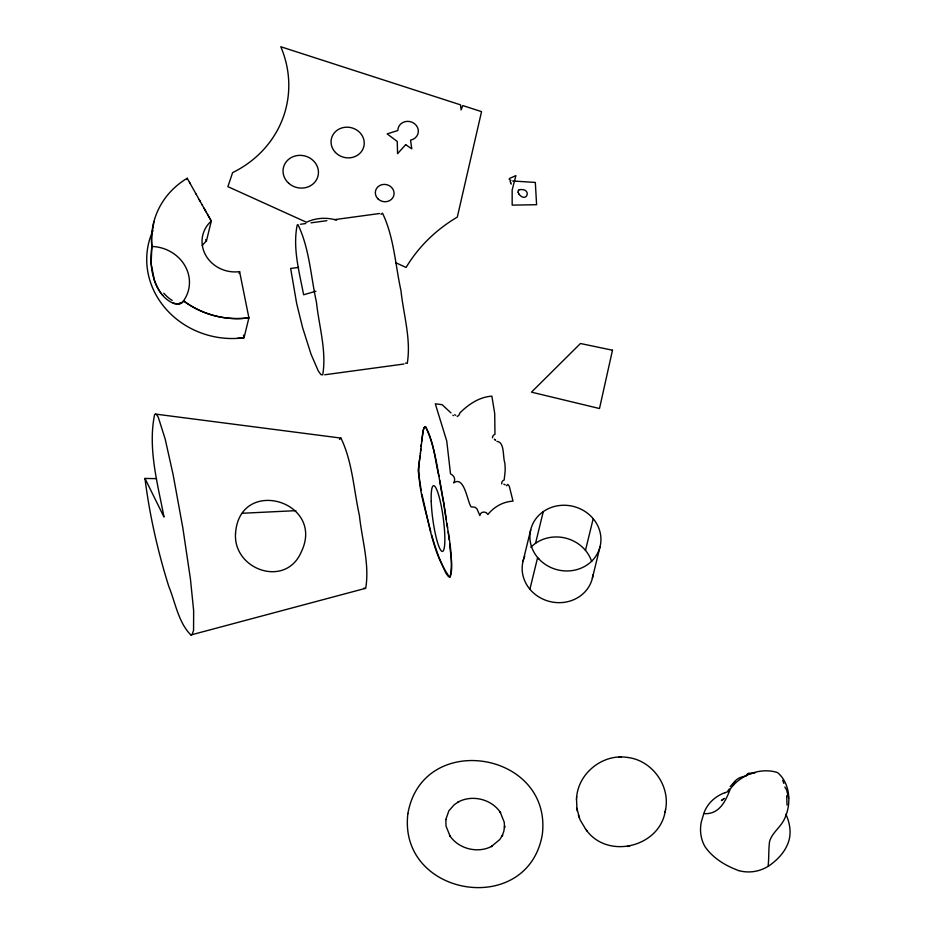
<?xml version="1.0" encoding="UTF-8"?>
<svg xmlns="http://www.w3.org/2000/svg" width="935" height="935" viewBox="0 0 935 935"><rect width="100%" height="100%" fill="white"/><g stroke="black" fill="none" stroke-linecap="round" stroke-linejoin="round"><path stroke-width="1.4" d="M576.498 798.689L576.988 809.242M738.872 870.637A37.634 36.781 -55.8 0 0 765.111 868.031L768.091 866.394C769.038 858.19 768.488 849.868 769.54 841.687C771.772 833.295 779.51 828.118 783.553 820.696C791.664 806.063 791.01 783.74 777.523 772.579C760.891 767.086 739.994 774.823 730.165 789.292C725.595 801.435 718.98 814.829 703.774 813.614L701.227 822.216A37.634 32.842 -56.2 0 0 705.154 846.888C713.124 858.342 725.934 865.997 738.872 870.649M576.638 797.204C578.59 772.789 603.204 753.435 627.42 757.455M576.451 799.215L576.685 796.678M420.621 451.243L422.912 431.795L424.034 427.809L425.46 426.605C433.922 441.402 434.833 459.798 438.983 476.266M420.399 453.592L420.832 449.057M421.066 446.544L421.299 444.207M420.446 453.031L418.144 470.445L421.194 490.524M420.166 455.918C415.409 481.513 424.934 506.98 430.719 531.793M421.533 441.904L423.345 429.843L424.268 427.365L425.472 426.605C436.984 450.343 438.281 478.428 443.95 504.14C446.462 528.065 454.258 552.901 450.226 576.801L448.414 576.568L445.796 572.968L439.169 557.938A182.372 28.88 82.3 0 1 434.097 543.106L431.561 534.726M665.51 809.92C670.524 785.739 651.964 760.108 627.362 757.443M153.924 221.513L151.657 235.749A82.654 75.688 13.7 0 0 151.902 246.454C149.577 262.606 151.505 280.734 161.661 294.139A30.084 16.818 71.8 0 0 162.784 295.32M190.214 183.611L187.222 178.258A82.56 75.606 13.7 0 0 151.902 246.454L151.131 263.226M665.194 811.486C659.327 846.946 608.346 859.546 586.759 830.666M665.58 809.511L665.007 812.305M186.918 179.497L187.222 178.258M202.24 245.636A31.872 29.184 13.7 0 1 206.448 240.973L211.298 221.057L202.135 204.858M239.138 273.523L239.594 271.629A31.872 29.184 13.7 0 1 205.7 255.232A31.872 29.184 13.7 0 1 211.298 221.057L210.13 219.012M522.981 561.479L530.706 529.771M535.545 543.305L543.27 511.609M529.9 589.225L537.625 557.529M585.474 550.399L593.199 518.691M592.381 578.157L600.118 546.449M703.774 813.614C707.035 803.656 715.263 796.164 724.987 792.67M339.592 439.45L340.936 438.083C352.472 461.796 353.746 489.905 359.426 515.606C361.938 539.53 369.734 564.366 365.702 588.279L190.869 634.97C178.293 622.348 175.394 602.502 168.768 586.362C157.723 551.171 149.6 515.033 144.96 478.44L156.577 478.65M733.157 784.477C735.085 779.112 740.485 776.845 745.721 776.12L748.152 773.49L754.837 773.046M506.454 485.709L507.822 484.423L509.294 486.258L513.011 501.137C503.018 501.733 494.089 506.793 487.883 514.484A4.207 3.857 13.7 0 0 479.865 515.571L476.885 508.71L475.015 507.249L471.03 506.828C467.29 501.324 464.356 475.331 453.639 482.869L454.352 481.537A6.498 5.949 13.7 0 0 450.541 473.951L446.743 441.039L435.301 403.815L442.08 404.668L451.021 412.919M381.059 214.372L382.485 213.168C394.021 236.882 395.295 264.991 400.975 290.703C403.488 314.616 411.283 339.463 407.251 363.364L405.451 363.131M727.664 791.29L729.23 788.965M730.2 786.604L734.933 781.356M745.277 776.155L748.152 773.49L751.506 773.654M723.246 799.168L721.399 800.547L724.567 798.385M768.091 866.394C778.189 859.674 787.34 849.81 789.619 837.526A37.634 26.951 54.5 0 0 785.856 814.175M457.192 416.531L458.653 415.444A6.042 5.54 13.7 0 0 459.412 414.228L459.775 413.036C468.47 404.376 479.269 397.013 491.868 396.136L494.708 413.515L494.977 434.308A4.207 3.857 13.7 0 0 492.488 437.849M496.964 441.402C504.888 442.068 502.633 457.086 504.83 462.907A16.199 2.56 82.3 0 1 505.145 471.147L504.175 479.994A4.207 3.857 13.7 0 0 501.709 483.933M519.17 189.84L518.738 190.074A2.139 1.87 42.4 0 0 518.072 190.997L518.095 192.353M315.96 291.194L303.63 294.77C299.293 272.073 292.491 247.892 297.236 224.891L297.961 224.645C309.497 248.359 310.771 276.468 316.451 302.169C318.964 326.093 326.759 350.929 322.727 374.841L320.927 374.608L318.297 370.996L311.051 354.26L302.636 327.741L296.675 303.571L290.656 268.474L298.581 267.398M190.869 634.97L192.037 634.561L193.568 630.424L193.65 610.637L190.401 578.765L182.839 527.901L173.08 474.477L165.156 438.959L158.331 417.442L156.94 415.082L155.689 414.111L154.626 414.485C147.66 448.227 157.653 483.722 164.011 517.032L144.96 478.44M179.812 303.875L174.179 303.536M627.245 846.479L629.641 846.093M300.462 224.26L305.745 223.547M311.028 222.834L326.876 220.672M334.8 219.596L379.703 213.496M324.737 374.771L403.978 364.019M237.326 338.388L244.047 337.734L248.897 317.818L239.594 271.629M242.258 513.257L295.881 510.662M621.296 757.034L619.122 757.093M155.689 414.111L340.936 438.083M512.66 180.981L535.323 182.442L536.596 204.707L512.181 205.139L512.146 190.062L515.886 175.605L509.481 178.48L509.236 179.24L510.931 180.478M505.157 484.739L503.836 484.236M454.609 414.813L455.777 415.269M395.657 262.712L406.094 267.445A161.416 147.8 13.7 0 1 457.297 217.119L481.548 111.639L462.767 105.573L461.119 109.898L460.511 104.837L280.792 46.75A111.849 102.418 13.7 0 1 279.261 126.646A111.861 102.429 13.7 0 1 232.628 172.601L227.883 186.638L306.458 222.261A39.691 36.348 13.7 0 1 336.658 220.169M363.89 588.045L364.895 588.559M495.492 440.081L494.334 439.216L495.62 440.14M576.825 808.284L580.027 819.714L585.894 829.579M585.485 829.076L587.145 831.133M518.82 194.024C526.814 203.97 532.366 188.064 519.837 189.653A3.728 3.132 28.7 0 0 519.182 189.863M784.827 787.013L786.651 789.946L788.649 798.35M206.448 240.973L205.665 239.605M209.744 218.322L207.441 214.255M206.296 212.233L204.029 208.201M199.225 199.669L202.229 205.022M200.265 201.516L196.14 194.176M189.443 182.231L196.221 194.316M510.031 181.098L510.709 182.769M782.7 780.339L783.846 783.425M510.639 182.617L511.188 184.16M578.356 815.133L578.625 815.951M579.01 817.05L579.279 817.844M243.509 335.104L244.047 337.734L242.726 337.909A82.56 75.595 13.7 0 1 164.712 307.545A82.56 75.595 13.7 0 1 152.908 230.746M421.907 494.393C428.908 522.092 432.648 553.754 449.536 577.094L450.156 576.86C453.662 566.435 450.226 554.759 449.735 543.971M439.707 480.099L440.42 483.956A202.556 32.071 82.3 0 1 443.856 503.591L446.416 519.626M577.175 810.283L577.339 811.218M447.024 523.67L447.608 527.726M448.181 531.781L449.244 539.916M151.201 264.137L154.345 280.114A29.838 17.005 72.5 0 0 164.163 297.038C168.662 301.315 175.686 306.329 181.986 302.846L183.529 300.836A37.54 34.373 13.7 0 0 184.849 265.587A37.54 34.373 13.7 0 0 151.902 246.454M787.036 805.047L786.686 795.673M725.011 792.705A37.622 22.884 -0.7 0 1 728.003 791.676M453.417 415.666A6.019 5.505 13.7 0 1 452.879 415.198M518.948 193.942A5.353 4.675 49.5 0 1 518.212 192.341M592.989 574.826A35.694 32.678 13.7 0 1 548.903 601.298A35.694 32.678 13.7 0 1 524.78 556.196M530.858 547.279A35.694 32.678 13.7 0 1 565.079 537.976A35.694 32.678 13.7 0 1 591.668 561.514M183.751 301.023A37.295 13.569 41 0 1 179.193 303.185M174.05 303.162A34.642 14.82 58.8 0 1 172.835 302.695M172.227 300.451A32.199 14.551 62 0 1 163.765 293.228M235.538 533.324C232.909 569.824 285.865 588.489 301.327 551.814C325.707 501.347 239.676 475.716 235.538 533.324M407.905 813.52C397.667 896.677 527.609 918.205 542.3 834.651C552.538 751.483 422.597 729.954 407.905 813.52M445.855 819.481L446.007 826.061L450.132 836.287L449.56 835.376C458.407 849.003 477.972 853.889 492.196 846.081L491.284 846.607L499.769 839.56L502.679 834.978L501.99 836.287L503.836 831.297L504.584 826.026L504.596 827.51L504.199 822.099L500.073 811.872L500.646 812.784C491.81 799.168 472.233 794.271 458.01 802.09L458.921 801.552L454.293 804.684L448.858 810.832L445.855 819.481M612.483 350.216L599.499 408.525L531.477 392.151L580.448 343.507L612.483 350.216M405.708 144.668L397.562 153.656L397.258 141.465L387.16 133.88L397.842 130.503A10.308 9.444 13.7 0 1 407.239 121.351A10.308 9.444 13.7 0 1 418.225 129.684A10.308 9.444 13.7 0 1 410.558 140.133L411.774 148.84L405.708 144.668M248.897 317.818L242.048 318.473A82.596 75.63 13.7 0 1 183.529 300.848L186.895 303.244A82.771 75.782 13.7 0 0 248.897 317.818M288.728 183.283A17.788 16.281 13.7 0 0 318.017 175.979A17.788 16.281 13.7 0 0 295.495 155.9A17.788 16.281 13.7 0 0 288.728 183.283M378.266 199.155A9.444 8.649 13.7 0 0 393.845 195.403A9.444 8.649 13.7 0 0 381.994 184.651A9.444 8.649 13.7 0 0 378.266 199.155M335.455 152.475A16.666 15.264 13.7 0 0 363.493 147.672A16.666 15.264 13.7 0 0 343.986 127.429A16.666 15.264 13.7 0 0 335.455 152.475M431.222 501.312A33.204 5.259 82.3 0 0 442.232 551.416A33.204 5.259 82.3 0 0 440.595 502.808A33.204 5.259 82.3 0 0 431.222 501.312M538.899 558.966A35.694 32.678 13.7 0 0 599.148 549.675A35.694 32.678 13.7 0 0 558.195 505.695A35.694 32.678 13.7 0 0 538.899 558.966"/></g></svg>
